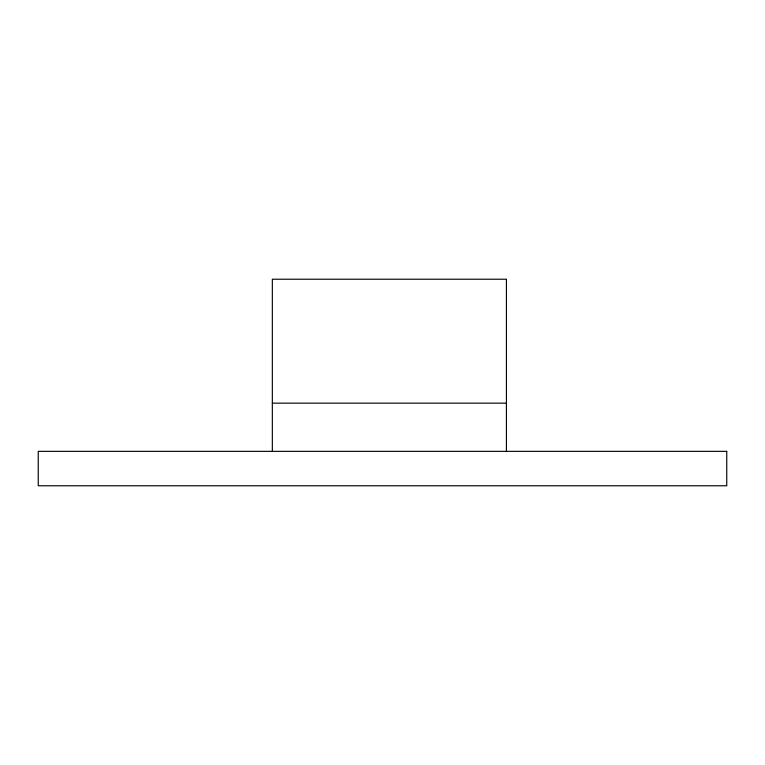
<?xml version="1.0" encoding="UTF-8"?>
<svg xmlns="http://www.w3.org/2000/svg" width="765" height="765" viewBox="0 0 765 765"><rect width="100%" height="100%" fill="white"/><g stroke="black" fill="none" stroke-linecap="round" stroke-linejoin="round"><path stroke-width="1.15" d="M272.34 403.155L506.43 403.155M506.43 451.35L506.43 279.225L272.34 279.225L272.34 451.35M726.75 451.35L38.25 451.35L38.25 485.775L726.75 485.775L726.75 451.35"/></g></svg>
